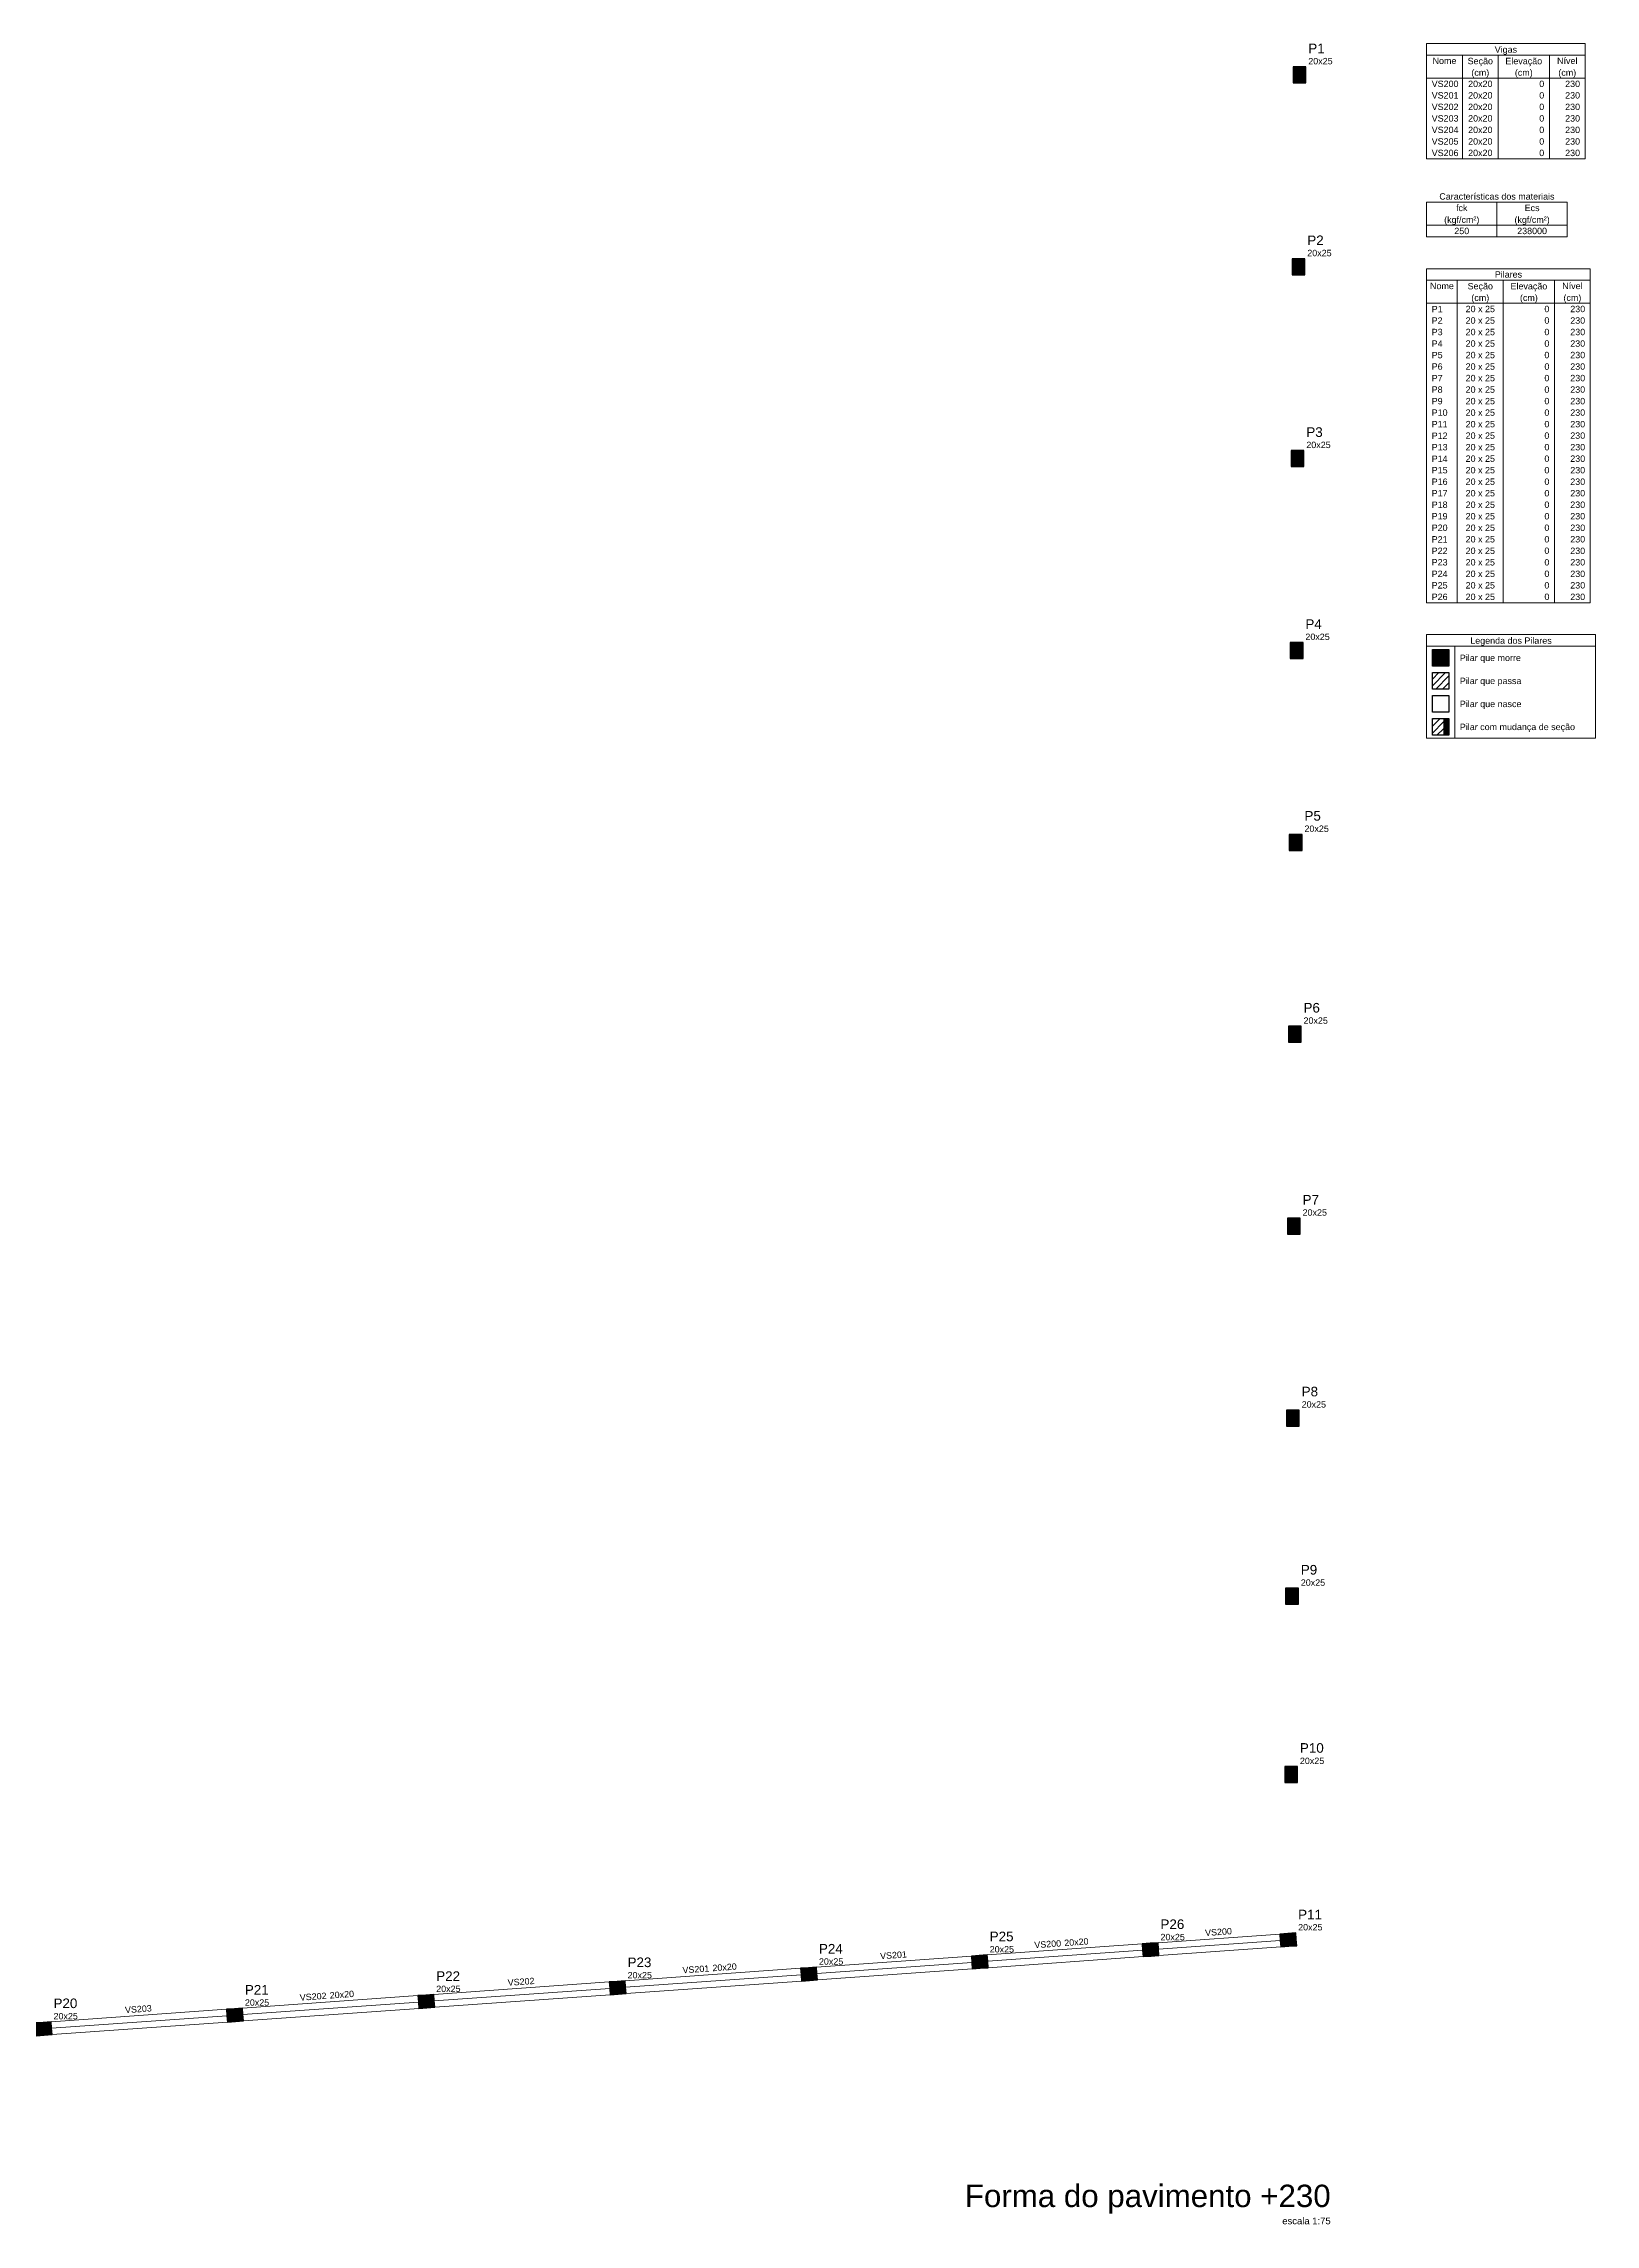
# Model space of a CAD drawing. Header units: millimetres. Extents: x 7 to 580, y -90 to 91.
# Drawn here: x 347.3 to 395.9, y -77.7 to -9.5 of the extents above; entities that cross this region are included whole.
import ezdxf

# ---------------------------------------------------------------- set-up
doc = ezdxf.new("R2010")
doc.units = ezdxf.units.MM
for name, color, linetype, lineweight in [('FO-Eixos', 5, 'Continuous', 5), ('FO-Hachuras dos pilares', 9, 'Continuous', 5), ('FO-Pilares', 4, 'Continuous', 30), ('FO-Textos das vigas', 7, 'Continuous', 5), ('FO-Textos dos pilares', 7, 'Continuous', 5), ('FO-Títulos', 1, 'Continuous', 20), ('FO-Vigas', 1, 'Continuous', 20)]:
    doc.layers.add(name, color=color, linetype=linetype, lineweight=lineweight)
doc.styles.add('Arial', font='arial.ttf')

msp = doc.modelspace()

# ---------------------------------------------------------------- hatches: boundary and pattern name
at = {"layer": 'FO-Hachuras dos pilares', "linetype": 'Continuous'}
for points in [[(386.4165, -10.7578), (386.6165, -10.7578), (386.8165, -10.7578), (386.8165, -10.5078), (386.8165, -10.2578), (386.6165, -10.2578), (386.4165, -10.2578), (386.4165, -10.5078)], [(386.3851, -16.7578), (386.5851, -16.7578), (386.7851, -16.7578), (386.7851, -16.5078), (386.7851, -16.2578), (386.5851, -16.2578), (386.3851, -16.2578), (386.3851, -16.5078)], [(386.3557, -22.7578), (386.5557, -22.7578), (386.7557, -22.7578), (386.7557, -22.5078), (386.7557, -22.2578), (386.5557, -22.2578), (386.3557, -22.2578), (386.3557, -22.5078)], [(386.3265, -28.7578), (386.5265, -28.7578), (386.7265, -28.7578), (386.7265, -28.5078), (386.7265, -28.2578), (386.5265, -28.2578), (386.3265, -28.2578), (386.3265, -28.5078)], [(390.7715, -28.9959), (390.7715, -28.4759), (391.2915, -28.4759), (391.2915, -28.9959), (390.7715, -28.9959)], [(391.1173, -31.1559), (391.1173, -30.6359), (391.2915, -30.6359), (391.2915, -31.1559), (391.1173, -31.1559)], [(386.2971, -34.7578), (386.4971, -34.7578), (386.6971, -34.7578), (386.6971, -34.5078), (386.6971, -34.2578), (386.4971, -34.2578), (386.2971, -34.2578), (386.2971, -34.5078)], [(386.2679, -40.7578), (386.4679, -40.7578), (386.6679, -40.7578), (386.6679, -40.5078), (386.6679, -40.2578), (386.4679, -40.2578), (386.2679, -40.2578), (386.2679, -40.5078)], [(386.2385, -46.7578), (386.4385, -46.7578), (386.6385, -46.7578), (386.6385, -46.5078), (386.6385, -46.2578), (386.4385, -46.2578), (386.2385, -46.2578), (386.2385, -46.5078)], [(386.2093, -52.7578), (386.4093, -52.7578), (386.6093, -52.7578), (386.6093, -52.5078), (386.6093, -52.2578), (386.4093, -52.2578), (386.2093, -52.2578), (386.2093, -52.5078)], [(386.1821, -58.33), (386.3821, -58.33), (386.5821, -58.33), (386.5821, -58.08), (386.5821, -57.83), (386.3821, -57.83), (386.1821, -57.83), (386.1821, -58.08)], [(386.1549, -63.9024), (386.3549, -63.9024), (386.5549, -63.9024), (386.5549, -63.6524), (386.5549, -63.4024), (386.3549, -63.4024), (386.1549, -63.4024), (386.1549, -63.6524)], [(386.0011, -68.6418), (386.0153, -68.8413), (386.0296, -69.0408), (386.279, -69.0229), (386.5284, -69.0051), (386.5141, -68.8056), (386.4998, -68.6061), (386.2504, -68.624)], [(376.3535, -69.3305), (376.3678, -69.53), (376.3821, -69.7295), (376.6314, -69.7116), (376.8808, -69.6937), (376.8665, -69.4943), (376.8522, -69.2948), (376.6029, -69.3126)], [(381.6945, -68.9489), (381.7088, -69.1484), (381.7231, -69.3479), (381.9724, -69.33), (382.2218, -69.3121), (382.2075, -69.1127), (382.1932, -68.9132), (381.9439, -68.931)], [(365.0277, -70.1395), (365.042, -70.339), (365.0563, -70.5385), (365.3056, -70.5206), (365.555, -70.5027), (365.5407, -70.3033), (365.5264, -70.1038), (365.2771, -70.1216)], [(371.0127, -69.7119), (371.027, -69.9114), (371.0413, -70.1109), (371.2906, -70.093), (371.54, -70.0751), (371.5257, -69.8757), (371.5114, -69.6762), (371.2621, -69.694)], [(359.0429, -70.5671), (359.0572, -70.7666), (359.0715, -70.9661), (359.3208, -70.9482), (359.5702, -70.9303), (359.5559, -70.7309), (359.5416, -70.5314), (359.2923, -70.5492)], [(347.0729, -71.4221), (347.0872, -71.6216), (347.1015, -71.8211), (347.3508, -71.8032), (347.6002, -71.7853), (347.5859, -71.5859), (347.5716, -71.3864), (347.3223, -71.4042)], [(353.0579, -70.9945), (353.0722, -71.194), (353.0865, -71.3935), (353.3358, -71.3756), (353.5852, -71.3577), (353.5709, -71.1583), (353.5566, -70.9588), (353.3073, -70.9766)]]:
    msp.add_hatch(color=256, dxfattribs=at).paths.add_polyline_path(points)
at = {"layer": 'FO-Hachuras dos pilares', "linetype": 'Continuous', "true_color": 0x000000}
h = msp.add_hatch(dxfattribs=at)
h.set_pattern_fill('ANSI31', color=18, scale=0.047, style=0)
h.paths.add_polyline_path([(390.7715, -29.7159), (390.7715, -29.1959), (391.2915, -29.1959), (391.2915, -29.7159), (390.7715, -29.7159)])
h = msp.add_hatch(dxfattribs=at)
h.set_pattern_fill('ANSI31', color=18, scale=0.047, style=0)
h.paths.add_polyline_path([(390.7715, -31.1559), (390.7715, -30.6359), (391.1173, -30.6359), (391.1173, -31.1559), (390.7715, -31.1559)])

# ---------------------------------------------------------------- linework, layer by layer
at = {"layer": 'FO-Eixos'}
for p, q in [((382.2075, -69.113), (386.0153, -68.8412)), ((371.5257, -69.8756), (376.3679, -69.5298)), ((376.8665, -69.4942), (381.7089, -69.1486)), ((365.5407, -70.3032), (371.0271, -69.9114)), ((353.5709, -71.1582), (359.0573, -70.7664)), ((359.5559, -70.7306), (365.0421, -70.3388)), ((347.5859, -71.5856), (353.0723, -71.1938))]:
    msp.add_line(p, q, dxfattribs=at)
at = {"layer": 'FO-Pilares'}
for points in [[(386.4165, -10.7578), (386.6165, -10.7578), (386.8165, -10.7578), (386.8165, -10.5078), (386.8165, -10.2578), (386.6165, -10.2578), (386.4165, -10.2578), (386.4165, -10.5078), (386.4165, -10.7578)], [(386.3851, -16.7578), (386.5851, -16.7578), (386.7851, -16.7578), (386.7851, -16.5078), (386.7851, -16.2578), (386.5851, -16.2578), (386.3851, -16.2578), (386.3851, -16.5078), (386.3851, -16.7578)], [(386.3557, -22.7578), (386.5557, -22.7578), (386.7557, -22.7578), (386.7557, -22.5078), (386.7557, -22.2578), (386.5557, -22.2578), (386.3557, -22.2578), (386.3557, -22.5078), (386.3557, -22.7578)], [(386.3265, -28.7578), (386.5265, -28.7578), (386.7265, -28.7578), (386.7265, -28.5078), (386.7265, -28.2578), (386.5265, -28.2578), (386.3265, -28.2578), (386.3265, -28.5078), (386.3265, -28.7578)], [(390.7715, -28.9959), (390.7715, -28.4759), (391.2915, -28.4759), (391.2915, -28.9959), (390.7715, -28.9959)], [(390.7715, -29.7159), (390.7715, -29.1959), (391.2915, -29.1959), (391.2915, -29.7159), (390.7715, -29.7159)], [(390.7715, -30.4359), (390.7715, -29.9159), (391.2915, -29.9159), (391.2915, -30.4359), (390.7715, -30.4359)], [(390.7715, -31.1559), (390.7715, -30.6359), (391.2915, -30.6359), (391.2915, -31.1559), (390.7715, -31.1559)], [(386.2971, -34.7578), (386.4971, -34.7578), (386.6971, -34.7578), (386.6971, -34.5078), (386.6971, -34.2578), (386.4971, -34.2578), (386.2971, -34.2578), (386.2971, -34.5078), (386.2971, -34.7578)], [(386.2679, -40.7578), (386.4679, -40.7578), (386.6679, -40.7578), (386.6679, -40.5078), (386.6679, -40.2578), (386.4679, -40.2578), (386.2679, -40.2578), (386.2679, -40.5078), (386.2679, -40.7578)], [(386.2385, -46.7578), (386.4385, -46.7578), (386.6385, -46.7578), (386.6385, -46.5078), (386.6385, -46.2578), (386.4385, -46.2578), (386.2385, -46.2578), (386.2385, -46.5078), (386.2385, -46.7578)], [(386.2093, -52.7578), (386.4093, -52.7578), (386.6093, -52.7578), (386.6093, -52.5078), (386.6093, -52.2578), (386.4093, -52.2578), (386.2093, -52.2578), (386.2093, -52.5078), (386.2093, -52.7578)], [(386.1821, -58.33), (386.3821, -58.33), (386.5821, -58.33), (386.5821, -58.08), (386.5821, -57.83), (386.3821, -57.83), (386.1821, -57.83), (386.1821, -58.08), (386.1821, -58.33)], [(386.1549, -63.9024), (386.3549, -63.9024), (386.5549, -63.9024), (386.5549, -63.6524), (386.5549, -63.4024), (386.3549, -63.4024), (386.1549, -63.4024), (386.1549, -63.6524), (386.1549, -63.9024)], [(386.0011, -68.6418), (386.0153, -68.8413), (386.0296, -69.0408), (386.279, -69.0229), (386.5284, -69.0051), (386.5141, -68.8056), (386.4998, -68.6061), (386.2504, -68.624), (386.0011, -68.6418)], [(376.3535, -69.3305), (376.3678, -69.53), (376.3821, -69.7295), (376.6314, -69.7116), (376.8808, -69.6937), (376.8665, -69.4943), (376.8522, -69.2948), (376.6029, -69.3126), (376.3535, -69.3305)], [(381.6945, -68.9489), (381.7088, -69.1484), (381.7231, -69.3479), (381.9724, -69.33), (382.2218, -69.3121), (382.2075, -69.1127), (382.1932, -68.9132), (381.9439, -68.931), (381.6945, -68.9489)], [(365.0277, -70.1395), (365.042, -70.339), (365.0563, -70.5385), (365.3056, -70.5206), (365.555, -70.5027), (365.5407, -70.3033), (365.5264, -70.1038), (365.2771, -70.1216), (365.0277, -70.1395)], [(371.0127, -69.7119), (371.027, -69.9114), (371.0413, -70.1109), (371.2906, -70.093), (371.54, -70.0751), (371.5257, -69.8757), (371.5114, -69.6762), (371.2621, -69.694), (371.0127, -69.7119)], [(359.0429, -70.5671), (359.0572, -70.7666), (359.0715, -70.9661), (359.3208, -70.9482), (359.5702, -70.9303), (359.5559, -70.7309), (359.5416, -70.5314), (359.2923, -70.5492), (359.0429, -70.5671)], [(347.0729, -71.4221), (347.0872, -71.6216), (347.1015, -71.8211), (347.3508, -71.8032), (347.6002, -71.7853), (347.5859, -71.5859), (347.5716, -71.3864), (347.3223, -71.4042), (347.0729, -71.4221)], [(353.0579, -70.9945), (353.0722, -71.194), (353.0865, -71.3935), (353.3358, -71.3756), (353.5852, -71.3577), (353.5709, -71.1583), (353.5566, -70.9588), (353.3073, -70.9766), (353.0579, -70.9945)]]:
    msp.add_lwpolyline(points, close=True, dxfattribs=at)
at = {"layer": 'FO-Textos das vigas'}
for p, q in [((390.5915, -9.5328), (395.5515, -9.5328)), ((390.5915, -9.5328), (390.5915, -13.1328)), ((395.5515, -9.5328), (395.5515, -13.1328)), ((390.5915, -9.8928), (395.5515, -9.8928)), ((391.7115, -9.8928), (391.7115, -13.1328)), ((392.8315, -9.8928), (392.8315, -13.1328)), ((394.4315, -9.8928), (394.4315, -13.1328)), ((390.5915, -10.6128), (395.5515, -10.6128)), ((390.5915, -13.1328), (395.5515, -13.1328)), ((390.5915, -14.4928), (394.9915, -14.4928)), ((390.5915, -14.4928), (390.5915, -15.5728)), ((392.7915, -14.4928), (392.7915, -15.5728)), ((394.9915, -14.4928), (394.9915, -15.5728)), ((390.5915, -15.2128), (394.9915, -15.2128)), ((390.5915, -15.5728), (394.9915, -15.5728)), ((390.5915, -28.0128), (395.8715, -28.0128)), ((390.5915, -28.0128), (390.5915, -31.2528)), ((390.5915, -28.3728), (395.8715, -28.3728)), ((391.4715, -28.3728), (391.4715, -31.2528)), ((395.8715, -28.0128), (395.8715, -31.2528)), ((390.5915, -31.2528), (395.8715, -31.2528))]:
    msp.add_line(p, q, dxfattribs=at)
at = {"layer": 'FO-Textos dos pilares'}
for p, q in [((390.5915, -16.5728), (395.7115, -16.5728)), ((390.5915, -16.5728), (390.5915, -27.0128)), ((390.5915, -16.9328), (395.7115, -16.9328)), ((391.5515, -16.9328), (391.5515, -27.0128)), ((392.9915, -16.9328), (392.9915, -27.0128)), ((394.5915, -16.9328), (394.5915, -27.0128)), ((395.7115, -16.5728), (395.7115, -27.0128)), ((390.5915, -17.6528), (395.7115, -17.6528)), ((390.5915, -27.0128), (395.7115, -27.0128))]:
    msp.add_line(p, q, dxfattribs=at)
at = {"layer": 'FO-Vigas'}
for p, q in [((382.1932, -68.9136), (386.001, -68.6418)), ((371.5114, -69.6762), (376.3535, -69.3304)), ((376.8522, -69.2948), (381.6945, -68.9492)), ((376.8808, -69.6937), (381.7231, -69.3481)), ((382.2218, -69.3125), (386.0296, -69.0407)), ((359.5416, -70.5312), (365.0277, -70.1394)), ((365.5264, -70.1038), (371.0127, -69.712)), ((365.555, -70.5027), (371.0413, -70.1109)), ((371.54, -70.0751), (376.3821, -69.7293)), ((353.5566, -70.9588), (359.0429, -70.567)), ((359.5702, -70.9301), (365.0563, -70.5383)), ((347.5716, -71.3862), (353.0579, -70.9944)), ((347.6002, -71.7851), (353.0865, -71.3933)), ((353.5852, -71.3577), (359.0715, -70.9659))]:
    msp.add_line(p, q, dxfattribs=at)

# ---------------------------------------------------------------- texts
at = {"layer": 'FO-Textos das vigas', "char_height": 0.2, "line_spacing_factor": 0.798, "style": 'Arial'}
for s, insert, width, attachment_point in [('Nome', (391.1515, -10.173), 0.96, 8), ('Seção', (392.2715, -10.239), 1.2, 8), ('Vigas', (393.0715, -9.879), 1.2, 8), ('Elevação', (393.6315, -10.239), 1.92, 8), ('Nível', (394.9915, -10.173), 1.2, 8), ('VS200', (390.7515, -10.893), 1.2, 7), ('20x20', (392.2715, -10.893), 1.2, 8), ('(cm)', (392.2715, -10.599), 0.96, 8), ('(cm)', (393.6315, -10.599), 0.96, 8), ('0', (394.2715, -10.893), 0.24, 9), ('(cm)', (394.9915, -10.599), 0.96, 8), ('230', (395.3915, -10.893), 0.72, 9), ('VS201', (390.7515, -11.253), 1.2, 7), ('VS202', (390.7515, -11.613), 1.2, 7), ('20x20', (392.2715, -11.253), 1.2, 8), ('20x20', (392.2715, -11.613), 1.2, 8), ('0', (394.2715, -11.253), 0.24, 9), ('0', (394.2715, -11.613), 0.24, 9), ('230', (395.3915, -11.253), 0.72, 9), ('230', (395.3915, -11.613), 0.72, 9), ('VS203', (390.7515, -11.973), 1.2, 7), ('VS204', (390.7515, -12.333), 1.2, 7), ('20x20', (392.2715, -11.973), 1.2, 8), ('20x20', (392.2715, -12.333), 1.2, 8), ('0', (394.2715, -11.973), 0.24, 9), ('0', (394.2715, -12.333), 0.24, 9), ('230', (395.3915, -11.973), 0.72, 9), ('230', (395.3915, -12.333), 0.72, 9), ('VS205', (390.7515, -12.693), 1.2, 7), ('VS206', (390.7515, -13.053), 1.2, 7), ('20x20', (392.2715, -12.693), 1.2, 8), ('20x20', (392.2715, -13.053), 1.2, 8), ('0', (394.2715, -12.693), 0.24, 9), ('0', (394.2715, -13.053), 0.24, 9), ('230', (395.3915, -12.693), 0.72, 9), ('230', (395.3915, -13.053), 0.72, 9), ('Características dos materiais', (392.7915, -14.413), 6.96, 8), ('(kgf/cm²)', (391.6915, -15.199), 2.16, 8), ('fck', (391.6915, -14.773), 0.72, 8), ('(kgf/cm²)', (393.8915, -15.199), 2.16, 8), ('Ecs', (393.8915, -14.773), 0.72, 8), ('250', (391.6915, -15.493), 0.72, 8), ('238000', (393.8915, -15.493), 1.44, 8), ('Pilar que morre', (391.6315, -28.899), 3.6, 7), ('Legenda dos Pilares', (393.2315, -28.359), 4.56, 8), ('Pilar que passa', (391.6315, -29.619), 3.6, 7), ('Pilar que nasce', (391.6315, -30.339), 3.6, 7), ('Pilar com mudança de seção', (391.6315, -31.059), 6.24, 7)]:
    msp.add_mtext(s, dxfattribs=dict(at, insert=insert, width=width, attachment_point=attachment_point))
at = {"layer": 'FO-Textos das vigas', "char_height": 0.2, "width": 1.2, "rotation": 3.999245, "line_spacing_factor": 0.798, "style": 'Arial'}
for s, insert, attachment_point in [('VS200', (379.1668, -69.0292), 9), ('20x20', (379.2658, -69.0222), 7), ('VS200', (384.0898, -68.6782), 8), ('VS201', (373.9248, -69.4032), 8), ('VS202', (362.2778, -70.2352), 8), ('VS201', (368.1628, -69.8152), 9), ('20x20', (368.2628, -69.8082), 7), ('VS203', (350.3078, -71.0902), 8), ('VS202', (356.1928, -70.6702), 9), ('20x20', (356.2928, -70.6632), 7)]:
    msp.add_mtext(s, dxfattribs=dict(at, insert=insert, attachment_point=attachment_point))
at = {"layer": 'FO-Textos dos pilares', "line_spacing_factor": 0.798, "style": 'Arial'}
for s, insert, char_height, width, attachment_point in [('P1', (386.8915, -9.833), 0.3, 0.72, 7), ('20x25', (386.8915, -10.183), 0.2, 1.2, 7), ('P2', (386.8605, -15.833), 0.3, 0.72, 7), ('20x25', (386.8605, -16.183), 0.2, 1.2, 7), ('Nome', (391.0715, -17.213), 0.2, 0.96, 8), ('Seção', (392.2715, -17.279), 0.2, 1.2, 8), ('Pilares', (393.1515, -16.853), 0.2, 1.68, 8), ('Elevação', (393.7915, -17.279), 0.2, 1.92, 8), ('Nível', (395.1515, -17.213), 0.2, 1.2, 8), ('20 x 25', (392.2715, -17.933), 0.2, 1.68, 8), ('(cm)', (392.2715, -17.639), 0.2, 0.96, 8), ('(cm)', (393.7915, -17.639), 0.2, 0.96, 8), ('0', (394.4315, -17.933), 0.2, 0.24, 9), ('(cm)', (395.1515, -17.639), 0.2, 0.96, 8), ('230', (395.5515, -17.933), 0.2, 0.72, 9), ('P1', (390.7515, -17.933), 0.2, 0.48, 7), ('P2', (390.7515, -18.293), 0.2, 0.48, 7), ('20 x 25', (392.2715, -18.293), 0.2, 1.68, 8), ('0', (394.4315, -18.293), 0.2, 0.24, 9), ('230', (395.5515, -18.293), 0.2, 0.72, 9), ('P3', (390.7515, -18.653), 0.2, 0.48, 7), ('P4', (390.7515, -19.013), 0.2, 0.48, 7), ('20 x 25', (392.2715, -18.653), 0.2, 1.68, 8), ('20 x 25', (392.2715, -19.013), 0.2, 1.68, 8), ('0', (394.4315, -18.653), 0.2, 0.24, 9), ('0', (394.4315, -19.013), 0.2, 0.24, 9), ('230', (395.5515, -18.653), 0.2, 0.72, 9), ('230', (395.5515, -19.013), 0.2, 0.72, 9), ('P5', (390.7515, -19.373), 0.2, 0.48, 7), ('P6', (390.7515, -19.733), 0.2, 0.48, 7), ('20 x 25', (392.2715, -19.373), 0.2, 1.68, 8), ('20 x 25', (392.2715, -19.733), 0.2, 1.68, 8), ('0', (394.4315, -19.373), 0.2, 0.24, 9), ('0', (394.4315, -19.733), 0.2, 0.24, 9), ('230', (395.5515, -19.373), 0.2, 0.72, 9), ('230', (395.5515, -19.733), 0.2, 0.72, 9), ('P7', (390.7515, -20.093), 0.2, 0.48, 7), ('P8', (390.7515, -20.453), 0.2, 0.48, 7), ('20 x 25', (392.2715, -20.093), 0.2, 1.68, 8), ('20 x 25', (392.2715, -20.453), 0.2, 1.68, 8), ('0', (394.4315, -20.093), 0.2, 0.24, 9), ('0', (394.4315, -20.453), 0.2, 0.24, 9), ('230', (395.5515, -20.093), 0.2, 0.72, 9), ('230', (395.5515, -20.453), 0.2, 0.72, 9), ('P9', (390.7515, -20.813), 0.2, 0.48, 7), ('P10', (390.7515, -21.173), 0.2, 0.72, 7), ('20 x 25', (392.2715, -20.813), 0.2, 1.68, 8), ('20 x 25', (392.2715, -21.173), 0.2, 1.68, 8), ('0', (394.4315, -20.813), 0.2, 0.24, 9), ('0', (394.4315, -21.173), 0.2, 0.24, 9), ('230', (395.5515, -20.813), 0.2, 0.72, 9), ('230', (395.5515, -21.173), 0.2, 0.72, 9), ('P3', (386.8305, -21.833), 0.3, 0.72, 7), ('P11', (390.7515, -21.533), 0.2, 0.72, 7), ('P12', (390.7515, -21.893), 0.2, 0.72, 7), ('20 x 25', (392.2715, -21.533), 0.2, 1.68, 8), ('20 x 25', (392.2715, -21.893), 0.2, 1.68, 8), ('0', (394.4315, -21.533), 0.2, 0.24, 9), ('0', (394.4315, -21.893), 0.2, 0.24, 9), ('230', (395.5515, -21.533), 0.2, 0.72, 9), ('230', (395.5515, -21.893), 0.2, 0.72, 9), ('20x25', (386.8305, -22.183), 0.2, 1.2, 7), ('P13', (390.7515, -22.253), 0.2, 0.72, 7), ('P14', (390.7515, -22.613), 0.2, 0.72, 7), ('20 x 25', (392.2715, -22.253), 0.2, 1.68, 8), ('20 x 25', (392.2715, -22.613), 0.2, 1.68, 8), ('0', (394.4315, -22.253), 0.2, 0.24, 9), ('0', (394.4315, -22.613), 0.2, 0.24, 9), ('230', (395.5515, -22.253), 0.2, 0.72, 9), ('230', (395.5515, -22.613), 0.2, 0.72, 9), ('P15', (390.7515, -22.973), 0.2, 0.72, 7), ('P16', (390.7515, -23.333), 0.2, 0.72, 7), ('20 x 25', (392.2715, -22.973), 0.2, 1.68, 8), ('20 x 25', (392.2715, -23.333), 0.2, 1.68, 8), ('0', (394.4315, -22.973), 0.2, 0.24, 9), ('0', (394.4315, -23.333), 0.2, 0.24, 9), ('230', (395.5515, -22.973), 0.2, 0.72, 9), ('230', (395.5515, -23.333), 0.2, 0.72, 9), ('P17', (390.7515, -23.693), 0.2, 0.72, 7), ('P18', (390.7515, -24.053), 0.2, 0.72, 7), ('20 x 25', (392.2715, -23.693), 0.2, 1.68, 8), ('20 x 25', (392.2715, -24.053), 0.2, 1.68, 8), ('0', (394.4315, -23.693), 0.2, 0.24, 9), ('0', (394.4315, -24.053), 0.2, 0.24, 9), ('230', (395.5515, -23.693), 0.2, 0.72, 9), ('230', (395.5515, -24.053), 0.2, 0.72, 9), ('P19', (390.7515, -24.413), 0.2, 0.72, 7), ('20 x 25', (392.2715, -24.413), 0.2, 1.68, 8), ('0', (394.4315, -24.413), 0.2, 0.24, 9), ('230', (395.5515, -24.413), 0.2, 0.72, 9), ('P20', (390.7515, -24.773), 0.2, 0.72, 7), ('P21', (390.7515, -25.133), 0.2, 0.72, 7), ('20 x 25', (392.2715, -24.773), 0.2, 1.68, 8), ('20 x 25', (392.2715, -25.133), 0.2, 1.68, 8), ('0', (394.4315, -24.773), 0.2, 0.24, 9), ('0', (394.4315, -25.133), 0.2, 0.24, 9), ('230', (395.5515, -24.773), 0.2, 0.72, 9), ('230', (395.5515, -25.133), 0.2, 0.72, 9), ('P22', (390.7515, -25.493), 0.2, 0.72, 7), ('P23', (390.7515, -25.853), 0.2, 0.72, 7), ('20 x 25', (392.2715, -25.493), 0.2, 1.68, 8), ('20 x 25', (392.2715, -25.853), 0.2, 1.68, 8), ('0', (394.4315, -25.493), 0.2, 0.24, 9), ('0', (394.4315, -25.853), 0.2, 0.24, 9), ('230', (395.5515, -25.493), 0.2, 0.72, 9), ('230', (395.5515, -25.853), 0.2, 0.72, 9), ('P24', (390.7515, -26.213), 0.2, 0.72, 7), ('P25', (390.7515, -26.573), 0.2, 0.72, 7), ('20 x 25', (392.2715, -26.213), 0.2, 1.68, 8), ('20 x 25', (392.2715, -26.573), 0.2, 1.68, 8), ('0', (394.4315, -26.213), 0.2, 0.24, 9), ('0', (394.4315, -26.573), 0.2, 0.24, 9), ('230', (395.5515, -26.213), 0.2, 0.72, 9), ('230', (395.5515, -26.573), 0.2, 0.72, 9), ('P26', (390.7515, -26.933), 0.2, 0.72, 7), ('20 x 25', (392.2715, -26.933), 0.2, 1.68, 8), ('0', (394.4315, -26.933), 0.2, 0.24, 9), ('230', (395.5515, -26.933), 0.2, 0.72, 9), ('P4', (386.8015, -27.833), 0.3, 0.72, 7), ('20x25', (386.8015, -28.183), 0.2, 1.2, 7), ('20x25', (386.7725, -34.183), 0.2, 1.2, 7), ('P5', (386.7725, -33.833), 0.3, 0.72, 7), ('P6', (386.7425, -39.833), 0.3, 0.72, 7), ('20x25', (386.7425, -40.183), 0.2, 1.2, 7), ('P7', (386.7135, -45.833), 0.3, 0.72, 7), ('20x25', (386.7135, -46.183), 0.2, 1.2, 7), ('P8', (386.6845, -51.833), 0.3, 0.72, 7), ('20x25', (386.6845, -52.183), 0.2, 1.2, 7), ('P9', (386.6575, -57.405), 0.3, 0.72, 7), ('20x25', (386.6575, -57.755), 0.2, 1.2, 7), ('P10', (386.6295, -62.977), 0.3, 1.08, 7), ('20x25', (386.6295, -63.327), 0.2, 1.2, 7), ('P26', (382.2685, -68.488), 0.3, 1.08, 7), ('P11', (386.5745, -68.181), 0.3, 1.08, 7), ('P25', (376.9275, -68.87), 0.3, 1.08, 7), ('20x25', (382.2685, -68.838), 0.2, 1.2, 7), ('20x25', (386.5745, -68.531), 0.2, 1.2, 7), ('P23', (365.6015, -69.679), 0.3, 1.08, 7), ('20x25', (371.5865, -69.601), 0.2, 1.2, 7), ('P24', (371.5865, -69.251), 0.3, 1.08, 7), ('20x25', (376.9275, -69.22), 0.2, 1.2, 7), ('P21', (353.6315, -70.534), 0.3, 1.08, 7), ('P22', (359.6165, -70.106), 0.3, 1.08, 7), ('20x25', (365.6015, -70.029), 0.2, 1.2, 7), ('P20', (347.6465, -70.961), 0.3, 1.08, 7), ('20x25', (353.6315, -70.884), 0.2, 1.2, 7), ('20x25', (359.6165, -70.456), 0.2, 1.2, 7), ('20x25', (347.6465, -71.311), 0.2, 1.2, 7)]:
    msp.add_mtext(s, dxfattribs=dict(at, insert=insert, char_height=char_height, width=width, attachment_point=attachment_point))
at = {"layer": 'FO-Títulos', "attachment_point": 9, "line_spacing_factor": 0.798, "style": 'Arial'}
for s, insert, char_height, width in [('Forma do pavimento +230', (387.5915, -77.389), 0.7, 19.32), ('escala 1:75', (387.5915, -77.7192), 0.2118, 2.79576)]:
    msp.add_mtext(s, dxfattribs=dict(at, insert=insert, char_height=char_height, width=width))

doc.saveas('drawing.dxf')
